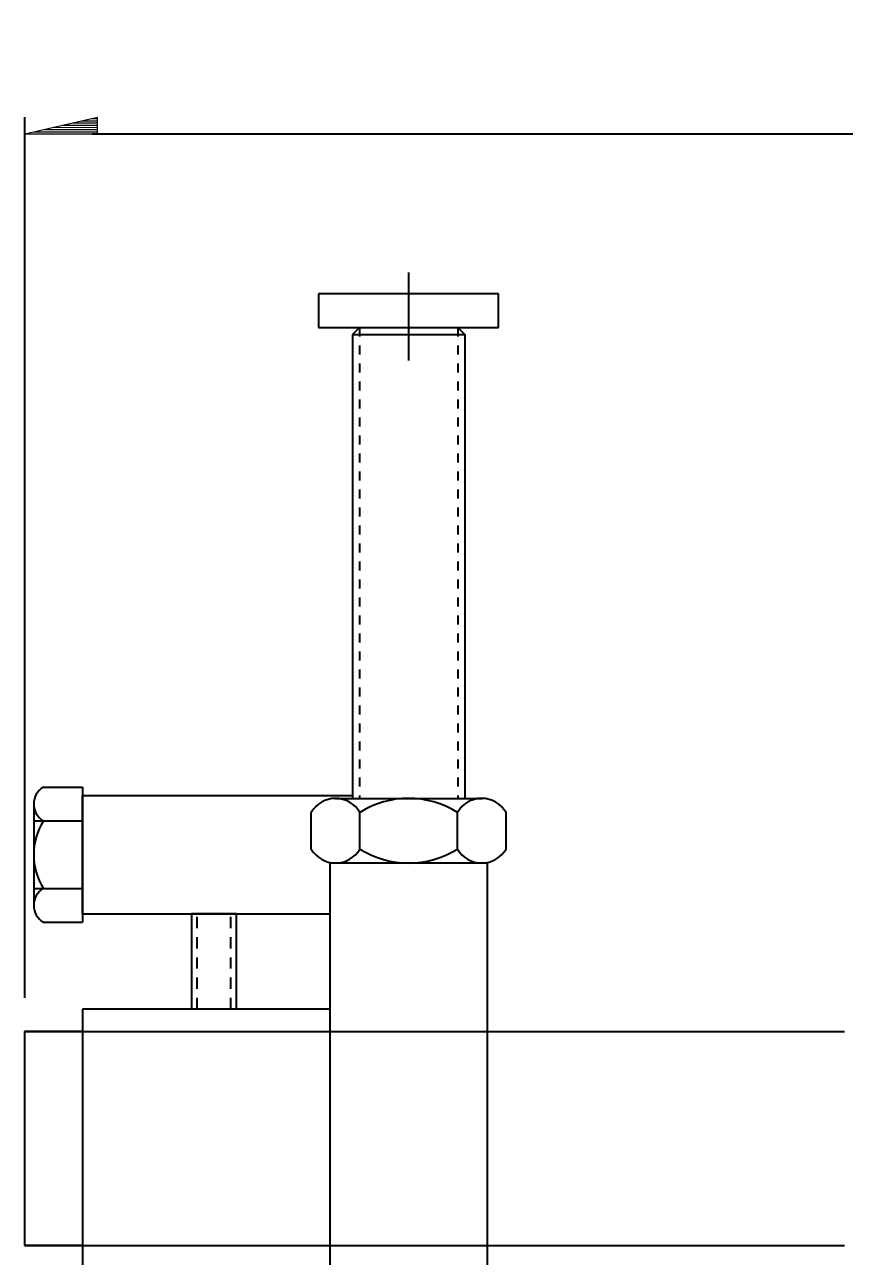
# Model space of a CAD drawing. Extents: x 126.2 to 199.4, y 112.1 to 154.8.
# Drawn here: x 145.85 to 154.96, y 120.7 to 134.39 of the extents above; entities that cross this region are included whole.
import ezdxf

# ---------------------------------------------------------------- set-up
doc = ezdxf.new("R2010")
doc.units = 0
doc.header["$LTSCALE"] = 0.5
doc.header["$MEASUREMENT"] = 0
doc.linetypes.add('HIDDEN', pattern=[0.375, 0.25, -0.125])
doc.linetypes.add('HIDDEN2', pattern=[0.1875, 0.125, -0.0625])
doc.layers.get('0').update_dxf_attribs({"linetype": 'CONTINUOUS'})
doc.layers.get('DEFPOINTS').update_dxf_attribs({"linetype": 'CONTINUOUS'})
doc.layers.add('AM_5', color=3, linetype='CONTINUOUS', lineweight=15)
doc.styles.add('pamphlet', font='segoeui.ttf', dxfattribs={"height": 1})
doc.dimstyles.new('PAMPHLET$0', dxfattribs={"dimtxt": 1, "dimasz": 1.5, "dimexe": 0.1875, "dimexo": 0.375, "dimgap": 0.09375, "dimtad": 0, "dimtih": 1, "dimtoh": 1, "dimdec": 4, "dimzin": 0, "dimdsep": 46, "dimlunit": 4, "dimtxsty": 'pamphlet', "dimblk1": 'BFL', "dimblk2": 'BFL', "dimsah": 1, "dimcen": -0.09375, "dimadec": 0, "dimazin": 0, "dimtfac": 1, "dimtdec": 4, "dimtofl": 0, "dimtmove": 0, "dimatfit": 1, "dimldrblk": 'BFL', "dimfxl": 0, "dimtolj": 1, "dimtzin": 0, "dimarcsym": 0})

# ---------------------------------------------------------------- blocks, each defined once
blk = doc.blocks.new('BFL')
for p, q in [((0, 0), (-1.08, 0.001)), ((-1.08, 0.001), (-1.08, -0.249)), ((0, 0), (-1.08, -0.249)), ((-0.141, -0.033), (-1.08, -0.031)), ((-0.283, -0.065), (-1.08, -0.064)), ((-0.424, -0.098), (-1.08, -0.097)), ((-0.565, -0.13), (-1.08, -0.13)), ((-0.707, -0.163), (-1.08, -0.162)), ((-0.848, -0.195), (-1.08, -0.195)), ((-0.99, -0.228), (-1.08, -0.228))]:
    blk.add_line(p, q)
blk = doc.blocks.new('*D76')
at = {"layer": 'AM_5', "color": 0, "lineweight": -2, "ltscale": 0.75, "transparency": 16777216}
for p, q in [((145.848, 123.573), (145.848, 133.362)), ((199.381, 123.573), (199.381, 133.362)), ((146.598, 133.174), (170.365, 133.174)), ((198.631, 133.174), (174.863, 133.174))]:
    blk.add_line(p, q, dxfattribs=at)
at = {"layer": 'DEFPOINTS', "color": 0, "ltscale": 0.75, "transparency": 16777216}
for p in [(199.381, 133.174), (145.848, 123.198), (199.381, 123.198)]:
    blk.add_point(p, dxfattribs=at)
at = {"layer": 'AM_5', "color": 0, "lineweight": -2, "ltscale": 0.75, "transparency": 16777216, "xscale": 0.75, "yscale": 0.75, "zscale": 0.75, "rotation": 180}
blk.add_blockref('BFL', (145.848, 133.174), dxfattribs=at)
at = {"layer": 'AM_5', "color": 0, "lineweight": -2, "ltscale": 0.75, "transparency": 16777216, "xscale": 0.75, "yscale": 0.75, "zscale": 0.75}
blk.add_blockref('BFL', (199.381, 133.174), dxfattribs=at)
at = {"layer": 'AM_5', "color": 0, "ltscale": 0.75, "transparency": 16777216, "insert": (172.614, 133.174), "char_height": 1, "attachment_point": 5, "style": 'pamphlet'}
blk.add_mtext('\\A1;4\'-5{\\H1.000000x;\\S9/16;}"', dxfattribs=at)

msp = doc.modelspace()

# ---------------------------------------------------------------- linework, layer by layer
for p, q in [((150.11438, 131.63489), (150.11438, 130.65658)), ((151.11438, 131.39691), (149.11438, 131.39691)), ((149.11438, 131.39691), (149.11438, 131.02191)), ((151.11438, 131.02191), (151.11438, 131.39691)), ((149.11438, 131.02191), (151.11438, 131.02191)), ((149.36438, 131.02191), (150.86438, 131.02191)), ((149.5675, 131.02191), (149.48938, 130.94379)), ((149.5675, 131.02191), (150.66125, 131.02191)), ((150.66125, 131.02191), (150.73938, 130.94379)), ((149.48938, 130.94379), (150.73938, 130.94379)), ((149.48938, 130.94379), (149.48938, 125.79007)), ((150.73938, 130.94379), (150.73938, 125.79007)), ((149.48938, 126.32517), (149.48938, 125.79007)), ((146.05637, 125.91468), (146.48938, 125.91468)), ((146.48938, 125.91468), (146.48938, 124.41468)), ((146.48938, 125.82218), (149.48938, 125.82218)), ((146.48938, 124.50718), (146.48938, 125.82218)), ((149.30248, 125.79007), (150.92628, 125.79007)), ((145.94811, 125.72718), (145.94811, 124.60218)), ((145.94811, 125.53968), (146.48938, 125.53968)), ((149.03185, 125.22757), (149.03185, 125.63382)), ((149.57311, 125.22757), (149.57311, 125.63382)), ((150.65565, 125.22757), (150.65565, 125.63382)), ((151.19691, 125.22757), (151.19691, 125.63382)), ((145.94811, 124.78968), (146.48938, 124.78968)), ((146.48938, 124.50718), (149.23938, 124.50718)), ((146.05637, 124.41468), (146.48938, 124.41468)), ((149.23938, 123.44825), (146.48938, 123.44825)), ((146.48938, 123.44825), (146.48938, 120.57325)), ((145.84755, 123.19825), (154.95606, 123.19825)), ((146.48938, 123.19825), (145.84755, 123.19825)), ((145.84755, 123.19825), (145.84755, 120.82325)), ((146.48938, 122.18514), (146.48938, 121.81014)), ((145.84755, 120.82325), (154.95606, 120.82325)), ((146.48938, 120.82325), (145.84755, 120.82325))]:
    msp.add_line(p, q)
at = {"linetype": 'HIDDEN2'}
for p, q in [((149.5675, 131.02191), (149.5675, 125.79007)), ((150.66125, 131.02191), (150.66125, 125.79007))]:
    msp.add_line(p, q, dxfattribs=at)
at = {"linetype": 'HIDDEN'}
for p, q in [((147.76519, 123.44825), (147.76519, 124.50718)), ((148.14019, 123.44825), (148.14019, 124.50718))]:
    msp.add_line(p, q, dxfattribs=at)
msp.add_lwpolyline([(149.23938, 118.95017), (150.98938, 118.95017), (150.98938, 125.07132), (149.23938, 125.07132)], close=True)
msp.add_lwpolyline([(148.20269, 123.44825), (148.20269, 124.50718), (147.70269, 124.50718), (147.70269, 123.44825)])
for centre, radius, start, end in [((146.16462, 125.72718), 0.21651, 120, 240), ((149.30248, 125.47757), 0.3125, 30, 150), ((150.11438, 124.77445), 1.01562, 57.795772, 122.204228), ((150.92628, 125.47757), 0.3125, 30, 150), ((146.65176, 125.16468), 0.70365, 147.795772, 212.204228), ((149.30248, 125.38382), 0.3125, 210, 330), ((150.11438, 126.08695), 1.01562, 237.795772, 302.204228), ((150.92628, 125.38382), 0.3125, 210, 330), ((146.16462, 124.60218), 0.21651, 120, 240)]:
    msp.add_arc(centre, radius, start, end)

# ---------------------------------------------------------------- dimensions: what is measured, and where the dimension line sits
at = {"layer": 'AM_5', "color": 0, "ltscale": 0.75}
dim = msp.add_linear_dim(base=(199.38121, 133.17449), p1=(145.84755, 123.19825), p2=(199.38121, 123.19825), dimstyle='PAMPHLET$0', override={"dimasz": 0.75}, dxfattribs=at)
dim.commit()
dim.dimension.update_dxf_attribs({"geometry": '*D76', "text_midpoint": (172.61438, 133.17449)})

doc.saveas('drawing.dxf')
